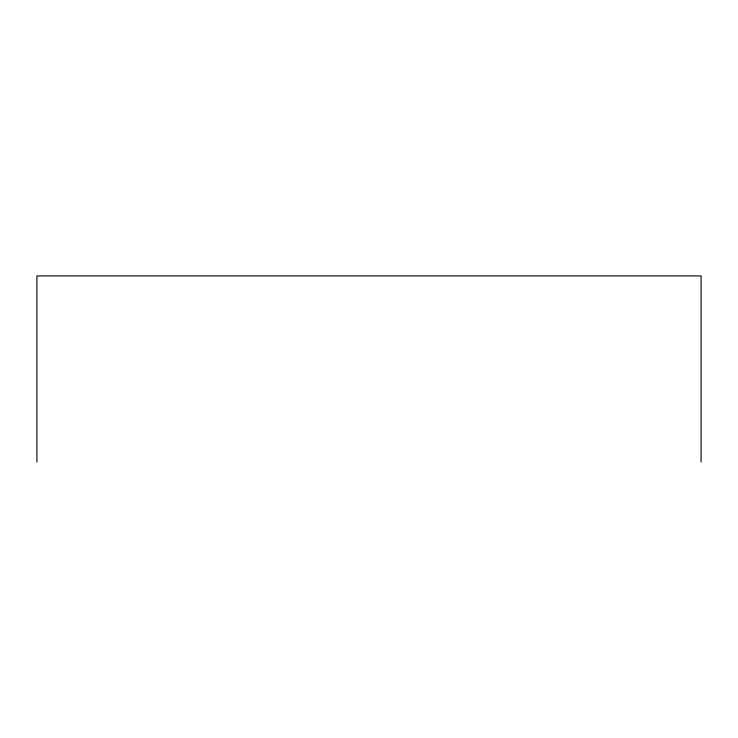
<?xml version="1.0" encoding="UTF-8"?>
<svg xmlns="http://www.w3.org/2000/svg" width="738" height="738" viewBox="0 0 738 738"><rect width="100%" height="100%" fill="white"/><g stroke="black" fill="none" stroke-linecap="round" stroke-linejoin="round"><path stroke-width="1.11" d="M701.1 462.08L701.1 275.92L36.9 275.92L36.9 462.08"/></g></svg>
